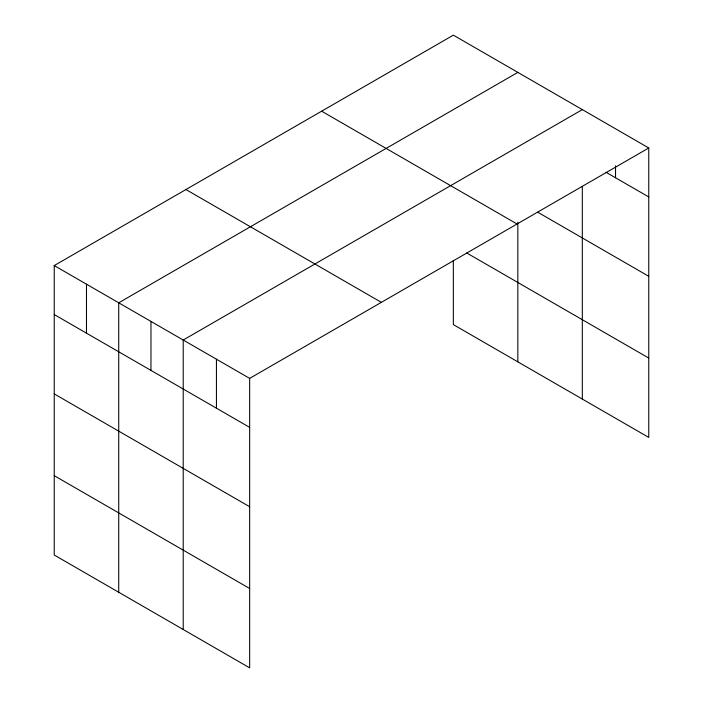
<?xml version="1.0" encoding="UTF-8"?>
<svg xmlns="http://www.w3.org/2000/svg" width="703" height="703" viewBox="0 0 703 703"><rect width="100%" height="100%" fill="white"/><g stroke="black" fill="none" stroke-linecap="round" stroke-linejoin="round"><path stroke-width="1.05" d="M54.236 265.576L249.653 378.39L249.653 667.85L54.236 555.027L54.236 265.576L453.347 35.15L648.764 147.973L648.764 437.424L453.347 324.61L453.347 260.268M517.83 72.383L118.728 302.8L118.728 592.26M582.321 109.615L183.211 340.032L183.211 629.493M249.653 378.39L648.764 147.973M606.048 172.288L648.764 196.954M537.751 212.218L648.764 276.305M321.64 111.188L517.057 224.011M466.625 252.913L648.764 358.073M185.944 189.538L381.36 302.352M54.236 314.557L249.653 427.371M54.236 393.908L249.653 506.731M54.236 475.676L249.653 588.49M615.538 165.803L615.538 177.771M582.321 186.471L582.321 399.067M517.83 222.236L517.83 361.834M216.436 359.215L216.436 408.197M150.969 321.42L150.969 370.402M86.487 284.188L86.487 333.169"/></g></svg>
